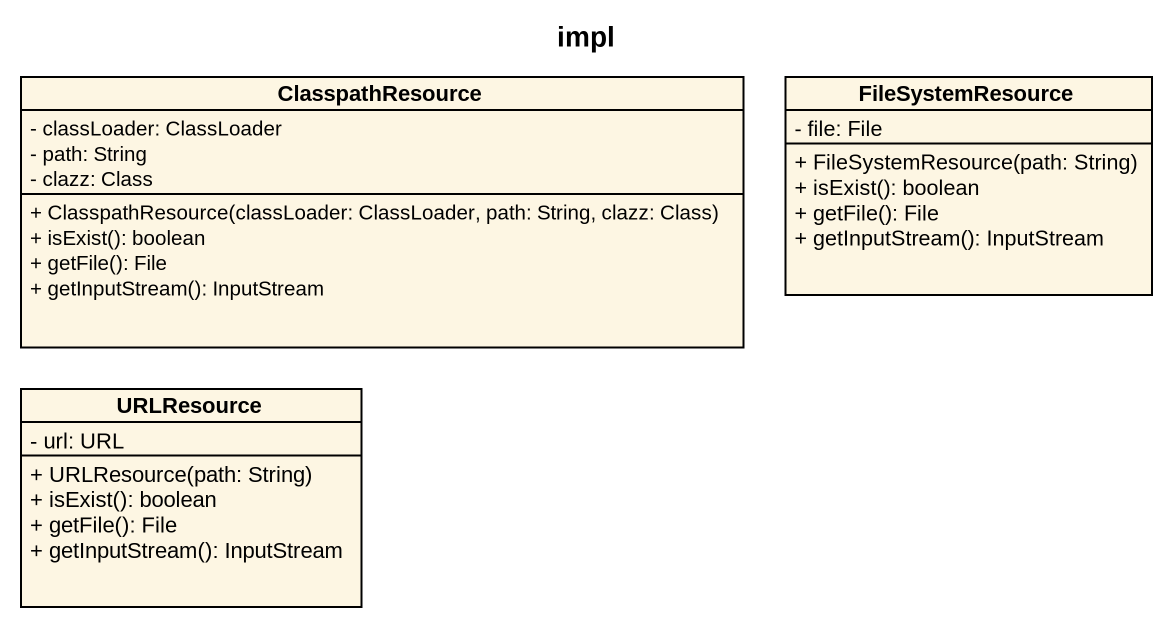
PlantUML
@startuml
title impl
hide circle
hide empty members
skinparam classAttributeIconSize 0
class ClasspathResource {
  - classLoader: ClassLoader
  - path: String
  - clazz: Class
  + ClasspathResource(classLoader: ClassLoader, path: String, clazz: Class)
  + isExist(): boolean
  + getFile(): File
  + getInputStream(): InputStream
}
class FileSystemResource {
  - file: File
  + FileSystemResource(path: String)
  + isExist(): boolean
  + getFile(): File
  + getInputStream(): InputStream
}
class URLResource {
  - url: URL
  + URLResource(path: String)
  + isExist(): boolean
  + getFile(): File
  + getInputStream(): InputStream
}
@enduml
